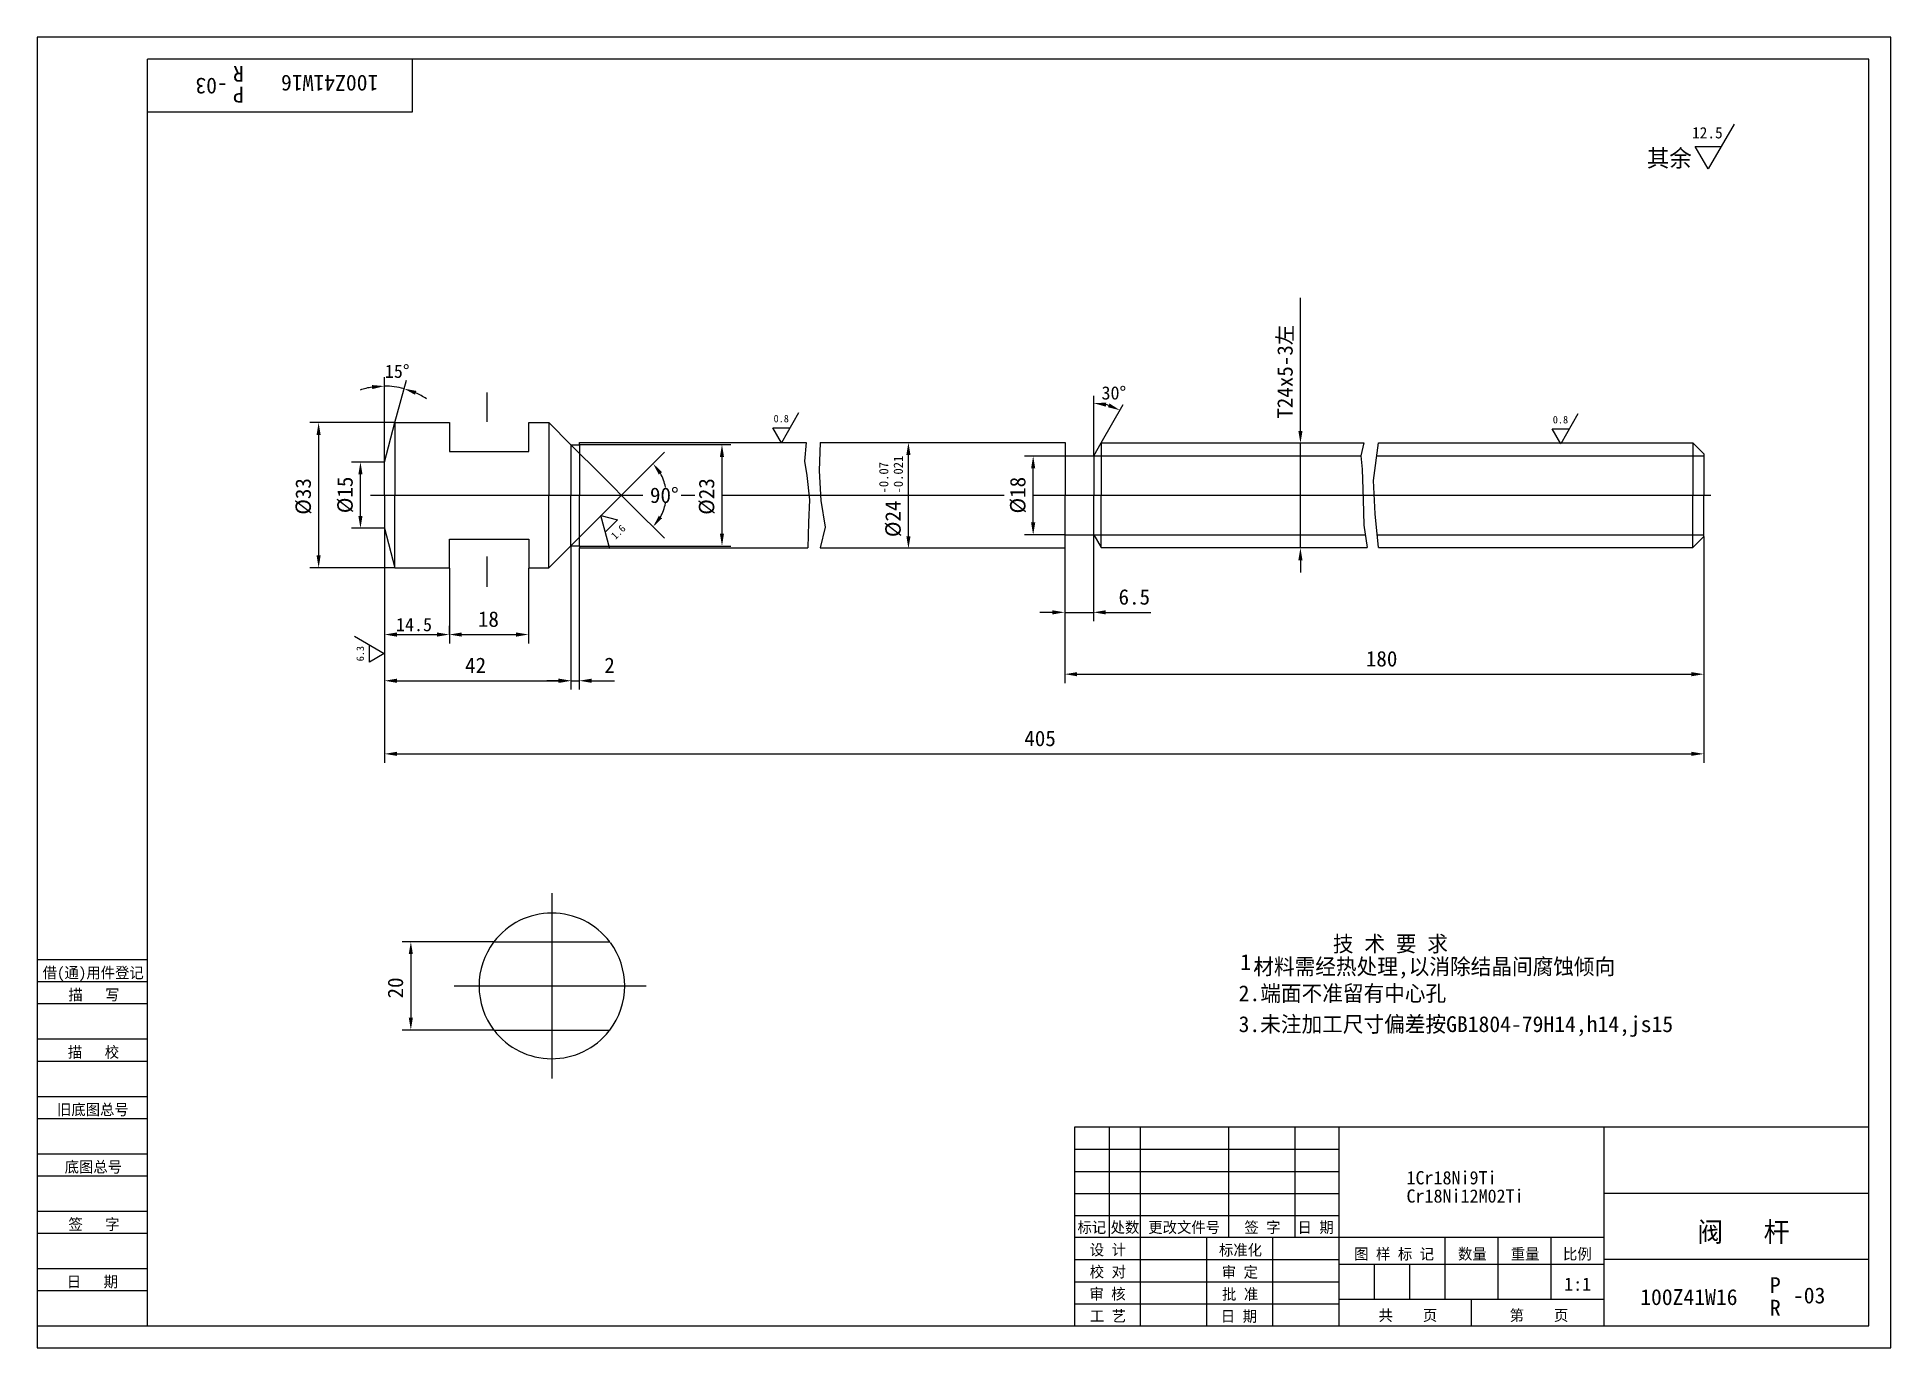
# Model space of a CAD drawing. Header units: metres. Extents: x 0 to 420, y 0 to 297.
import ezdxf

# ---------------------------------------------------------------- set-up
doc = ezdxf.new("R2010")
doc.units = ezdxf.units.M
for name, color, linetype in [('C', 6, 'Continuous'), ('D', 1, 'Continuous'), ('FL', 5, 'Continuous'), ('HA', 5, 'Continuous'), ('T', 7, 'Continuous'), ('TL', 4, 'Continuous')]:
    doc.layers.add(name, color=color, linetype=linetype)

# ---------------------------------------------------------------- blocks, each defined once
blk = doc.blocks.new('TUKUN3')
at = {"layer": 'FL'}
for p, q in [((420, 297), (0, 297)), ((0, 297), (0, 0)), ((420, 0), (420, 297)), ((0, 78), (25, 78)), ((0, 70), (25, 70)), ((0, 65), (25, 65)), ((0, 57), (25, 57)), ((0, 52), (25, 52)), ((243, 25), (243, 50)), ((250, 5), (250, 50)), ((270, 25), (270, 50)), ((285, 25), (285, 50)), ((0, 44), (25, 44)), ((235, 45), (295, 45)), ((0, 39), (25, 39)), ((235, 40), (295, 40)), ((235, 35), (295, 35)), ((0, 31), (25, 31)), ((235, 30), (295, 30)), ((0, 26), (25, 26)), ((280, 5), (280, 25)), ((0, 18), (25, 18)), ((235, 20), (295, 20)), ((0, 13), (25, 13)), ((235, 15), (295, 15)), ((235, 10), (295, 10)), ((0, 0), (420, 0))]:
    blk.add_line(p, q, dxfattribs=at)
at = {"layer": 'TL'}
for p, q in [((415, 292), (25, 292)), ((25, 5), (25, 292)), ((85, 292), (85, 280)), ((415, 5), (415, 292)), ((85, 280), (25, 280)), ((0, 88), (25, 88)), ((0, 83), (25, 83)), ((415, 50), (235, 50)), ((235, 50), (235, 5)), ((295, 5), (295, 50)), ((355, 5), (355, 50)), ((415, 35), (355, 35)), ((355, 25), (235, 25)), ((265, 5), (265, 25)), ((319, 11), (319, 25)), ((331, 11), (331, 25)), ((343, 11), (343, 25)), ((295, 19), (355, 19)), ((303, 11), (303, 19)), ((311, 11), (311, 19)), ((415, 20), (355, 20)), ((355, 11), (295, 11)), ((325, 5), (325, 11)), ((0, 5), (415, 5))]:
    blk.add_line(p, q, dxfattribs=at)
at = {"layer": 'T'}
for s, p in [('借(通)用件登记', (1.26, 83.76)), ('描   写', (7.09, 78.76)), ('描   校', (6.98, 65.76)), ('旧底图总号', (4.52, 52.76)), ('底图总号', (6.25, 39.76)), ('签   字', (7.1, 26.76)), ('标记', (235.71, 26.07)), ('处数', (243.22, 26.07)), ('更改文件号', (251.75, 26.07)), ('签 字', (273.53, 26.07)), ('日 期', (285.57, 26.07)), ('设 计', (238.5, 20.99)), ('标准化', (267.77, 20.93)), ('图 样 标 记', (298.4, 20.04)), ('数量', (321.92, 20.04)), ('重量', (333.88, 20.04)), ('比例', (345.7, 20.04)), ('校 对', (238.48, 15.99)), ('审 定', (268.39, 15.93)), ('日   期', (6.72, 13.76)), ('审 核', (238.41, 10.99)), ('批 准', (268.46, 10.93)), ('工 艺', (238.52, 5.99)), ('日 期', (268.18, 5.93)), ('共    页', (303.91, 6.13)), ('第    页', (333.62, 6.13))]:
    blk.add_text(s, height=2.5, dxfattribs=at).set_placement(p)

msp = doc.modelspace()

# ---------------------------------------------------------------- linework, layer by layer
at = {"layer": 'C'}
for p, q in [((75.51, 193.2), (137.23, 193.2)), ((145.9, 193.2), (148.99, 193.2)), ((155.17, 193.2), (219.07, 193.2)), ((225.57, 193.2), (379.19, 193.2)), ((116.63, 103.01), (116.63, 61.03)), ((94.49, 82.02), (137.99, 82.02))]:
    msp.add_line(p, q, dxfattribs=at)
at = {"layer": 'D'}
for p, q in [((384.45, 277.28), (378.59, 267.14)), ((378.59, 267.14), (375.67, 272.21)), ((375.67, 272.21), (381.52, 272.21)), ((286.22, 210.57), (286.22, 237.93)), ((78.68, 200.7), (78.68, 219.97)), ((81.08, 209.64), (83.67, 219.3)), ((239.39, 202.14), (239.39, 215.73)), ((172.54, 211.86), (168.64, 205.1)), ((241.07, 205.06), (246.07, 213.72)), ((286.22, 207.77), (286.22, 210.57)), ((349.09, 211.62), (345.18, 204.86)), ((81.08, 209.64), (61.79, 209.64)), ((63.79, 206.84), (63.79, 179.56)), ((166.69, 208.48), (170.59, 208.48)), ((168.64, 205.1), (166.69, 208.48)), ((343.23, 208.24), (347.13, 208.24)), ((345.18, 204.86), (343.23, 208.24)), ((120.92, 204.64), (127.99, 197.57)), ((120.92, 181.76), (142.13, 202.97)), ((122.97, 204.67), (157.17, 204.67)), ((155.17, 201.87), (155.17, 184.49)), ((197.41, 183.9), (197.41, 202.34)), ((232.88, 202.07), (223.67, 202.07)), ((239.39, 202.14), (299.87, 202.14)), ((286.22, 181.28), (286.22, 204.97)), ((303.54, 202.14), (377.61, 202.14)), ((78.68, 200.7), (71.26, 200.7)), ((73.26, 188.5), (73.26, 197.9)), ((127.99, 197.57), (135.06, 190.5)), ((225.67, 187.02), (225.67, 199.27)), ((135.06, 190.5), (142.13, 183.43)), ((78.68, 185.7), (71.26, 185.7)), ((78.71, 185.73), (78.71, 159.63)), ((127.71, 188.61), (131.48, 187.6)), ((129.73, 181.07), (127.71, 188.61)), ((131.48, 187.6), (128.72, 184.84)), ((120.9, 181.82), (120.9, 149.16)), ((122.82, 181.26), (122.82, 149.16)), ((122.97, 181.69), (157.17, 181.69)), ((232.88, 184.22), (223.67, 184.22)), ((232.81, 181.32), (232.81, 164.66)), ((239.32, 184.22), (239.32, 164.66)), ((239.39, 184.26), (300.92, 184.26)), ((303.64, 184.26), (377.61, 184.26)), ((377.61, 183.84), (377.61, 150.65)), ((81.08, 176.76), (61.79, 176.76)), ((93.41, 176.69), (93.41, 159.63)), ((111.33, 176.69), (111.33, 159.63)), ((286.22, 178.48), (286.22, 175.68)), ((230.01, 166.66), (227.21, 166.66)), ((232.81, 166.66), (239.32, 166.66)), ((232.81, 164.66), (232.81, 150.65)), ((242.12, 166.66), (244.92, 166.66)), ((244.92, 166.66), (252.35, 166.66)), ((71.91, 161.25), (78.67, 157.35)), ((78.71, 159.63), (78.71, 149.16)), ((81.51, 161.63), (90.61, 161.63)), ((93.41, 161.63), (93.41, 163.63)), ((96.21, 161.63), (108.53, 161.63)), ((75.29, 155.4), (75.29, 159.3)), ((78.67, 157.35), (75.29, 155.4)), ((235.61, 152.65), (374.81, 152.65)), ((78.71, 149.16), (78.71, 132.6)), ((81.51, 151.16), (118.1, 151.16)), ((118.29, 151.16), (115.49, 151.16)), ((121.09, 151.16), (122.82, 151.16)), ((125.62, 151.16), (128.42, 151.16)), ((128.42, 151.16), (130.84, 151.16)), ((377.61, 150.65), (377.61, 132.6)), ((81.51, 134.6), (374.81, 134.6)), ((103.51, 92.02), (82.68, 92.02)), ((84.68, 89.22), (84.68, 74.82)), ((103.51, 72.02), (82.68, 72.02))]:
    msp.add_line(p, q, dxfattribs=at)
for centre, radius, start, end in [((78.68, 200.7), 17.22, 99.32, 108.65), ((78.68, 200.7), 17.22, 75, 90), ((78.68, 200.7), 17.22, 56.35, 65.68), ((239.39, 202.14), 11.91, 73.5, 76.5), ((132.36, 193.2), 10.16, 10.43, 29.16), ((132.36, 193.2), 10.16, 330.84, 349.57)]:
    msp.add_arc(centre, radius, start, end, dxfattribs=at)
for points in [[(75.86, 218.16), (75.93, 217.23), (78.68, 217.92)], [(85.62, 215.96), (85.94, 216.83), (83.14, 217.34)], [(242.12, 213.26), (242.23, 214.18), (239.39, 214.05)], [(242.96, 213.99), (242.59, 213.13), (245.34, 212.45)], [(63.32, 206.84), (64.25, 206.84), (63.79, 209.64)], [(285.75, 207.77), (286.69, 207.77), (286.22, 204.97)], [(154.7, 201.87), (155.63, 201.87), (155.17, 204.67)], [(196.94, 202.34), (197.88, 202.34), (197.41, 205.14)], [(225.2, 199.27), (226.14, 199.27), (225.67, 202.07)], [(72.79, 197.9), (73.73, 197.9), (73.26, 200.7)], [(140.86, 197.87), (141.6, 198.43), (139.54, 200.39)], [(72.79, 188.5), (73.73, 188.5), (73.26, 185.7)], [(141.6, 187.97), (140.86, 188.53), (139.54, 186.02)], [(225.2, 187.02), (226.14, 187.02), (225.67, 184.22)], [(154.7, 184.49), (155.63, 184.49), (155.17, 181.69)], [(196.94, 183.9), (197.88, 183.9), (197.41, 181.1)], [(285.75, 178.48), (286.69, 178.48), (286.22, 181.28)], [(63.32, 179.56), (64.25, 179.56), (63.79, 176.76)], [(230.01, 167.13), (230.01, 166.19), (232.81, 166.66)], [(242.12, 167.13), (242.12, 166.19), (239.32, 166.66)], [(81.51, 162.1), (81.51, 161.16), (78.71, 161.63)], [(90.61, 162.1), (90.61, 161.16), (93.41, 161.63)], [(96.21, 162.1), (96.21, 161.16), (93.41, 161.63)], [(108.53, 162.1), (108.53, 161.16), (111.33, 161.63)], [(81.51, 151.63), (81.51, 150.69), (78.71, 151.16)], [(118.1, 151.63), (118.1, 150.69), (120.9, 151.16)], [(118.29, 151.63), (118.29, 150.69), (121.09, 151.16)], [(125.62, 151.63), (125.62, 150.69), (122.82, 151.16)], [(235.61, 153.11), (235.61, 152.18), (232.81, 152.65)], [(374.81, 153.11), (374.81, 152.18), (377.61, 152.65)], [(81.51, 135.07), (81.51, 134.14), (78.71, 134.6)], [(374.81, 135.07), (374.81, 134.14), (377.61, 134.6)], [(84.21, 89.22), (85.14, 89.22), (84.68, 92.02)], [(84.21, 74.82), (85.14, 74.82), (84.68, 72.02)]]:
    msp.add_solid(points, dxfattribs=at)
at = {"layer": 'HA'}
for p, q in [((174.23, 205.14), (173.86, 200.95)), ((177.41, 205.14), (177.21, 198.75)), ((300.61, 205.06), (299.87, 202.15)), ((299.87, 202.15), (300.23, 199.07)), ((302.81, 196.55), (303.92, 205.06)), ((173.86, 200.95), (174.42, 197.65)), ((174.42, 197.65), (174.98, 192.16)), ((177.21, 198.75), (177.59, 191.98)), ((300.23, 199.07), (300.43, 192.2)), ((303.19, 188.95), (302.81, 196.55)), ((174.98, 192.16), (174.8, 187.03)), ((177.59, 191.98), (178.52, 185.93)), ((300.43, 192.2), (300.61, 186.42)), ((174.8, 187.03), (174.6, 181.26)), ((178.52, 185.93), (177.41, 181.26)), ((300.61, 186.42), (301.34, 181.34)), ((303.92, 181.34), (303.19, 188.95))]:
    msp.add_line(p, q, dxfattribs=at)
at = {"layer": 'TL'}
for p, q in [((101.89, 216.5), (101.89, 209.85)), ((78.68, 200.7), (81.08, 209.64)), ((81.08, 209.64), (81.08, 193.22)), ((81.08, 209.64), (93.42, 209.64)), ((93.42, 209.64), (93.42, 203.14)), ((111.42, 209.64), (115.92, 209.64)), ((111.42, 203.14), (111.42, 209.64)), ((115.92, 209.64), (115.92, 193.22)), ((115.92, 209.64), (120.92, 204.64)), ((93.42, 203.14), (111.42, 203.14)), ((120.92, 204.64), (120.92, 193.22)), ((120.92, 204.64), (122.92, 204.64)), ((122.92, 205.14), (174.23, 205.14)), ((122.92, 204.64), (122.92, 205.14)), ((122.92, 204.64), (122.92, 193.22)), ((177.41, 205.14), (212.32, 205.14)), ((212.32, 205.14), (232.89, 205.14)), ((232.89, 205.14), (232.89, 202.14)), ((232.89, 202.14), (232.89, 193.18)), ((232.89, 202.14), (239.39, 202.14)), ((239.39, 202.14), (241.07, 205.06)), ((239.39, 202.14), (239.39, 193.18)), ((241.07, 205.06), (241.07, 193.18)), ((241.07, 205.06), (300.61, 205.06)), ((303.92, 205.06), (368.11, 205.06)), ((368.11, 205.06), (375.11, 205.06)), ((375.11, 205.06), (375.11, 193.2)), ((377.61, 202.56), (375.11, 205.06)), ((377.61, 202.56), (377.61, 193.2)), ((78.68, 193.2), (78.68, 200.7)), ((232.89, 184.26), (232.89, 193.22)), ((239.39, 184.26), (239.39, 193.22)), ((241.07, 181.34), (241.07, 193.22)), ((78.68, 193.2), (78.68, 185.7)), ((81.08, 176.76), (81.08, 193.18)), ((115.92, 176.76), (115.92, 193.18)), ((120.92, 181.76), (120.92, 193.18)), ((122.92, 181.76), (122.92, 193.18)), ((375.11, 181.34), (375.11, 193.2)), ((377.61, 183.84), (377.61, 193.2)), ((78.68, 185.7), (81.08, 176.76)), ((93.42, 176.76), (93.42, 183.26)), ((93.42, 183.26), (111.42, 183.26)), ((111.42, 183.26), (111.42, 176.76)), ((115.92, 176.76), (120.92, 181.76)), ((120.92, 181.76), (122.92, 181.76)), ((122.92, 181.76), (122.92, 181.26)), ((122.92, 181.26), (174.6, 181.26)), ((177.41, 181.26), (212.32, 181.26)), ((212.32, 181.26), (232.89, 181.26)), ((232.89, 181.26), (232.89, 184.26)), ((232.89, 184.26), (239.39, 184.26)), ((239.39, 184.26), (241.07, 181.34)), ((241.07, 181.34), (301.34, 181.34)), ((303.92, 181.34), (368.11, 181.34)), ((368.11, 181.34), (375.11, 181.34)), ((377.61, 183.84), (375.11, 181.34)), ((81.08, 176.76), (93.42, 176.76)), ((101.89, 179.35), (101.89, 172.42)), ((111.42, 176.76), (115.92, 176.76)), ((103.51, 92.02), (129.76, 92.02)), ((103.51, 72.02), (129.76, 72.02))]:
    msp.add_line(p, q, dxfattribs=at)
for start, end in [(37.3, 142.7), (143.11, 180), (0, 36.49), (180, 217.3), (322.7, 0), (217.39, 321.82)]:
    msp.add_arc((116.63, 82.02), 16.5, start, end, dxfattribs=at)

# ---------------------------------------------------------------- block references
at = {"layer": 'D'}
msp.add_blockref('TUKUN3', (0, 0), dxfattribs=at)

# ---------------------------------------------------------------- texts
for s, height, rotation, p in [('R', 3.6, 180, (46.84, 290.47)), ('-03', 3.6, 180, (43.21, 287.73)), ('P', 3.6, 180, (46.84, 285.75)), ('100Z41W16', 3.6, 180, (77.31, 288.39)), ('T24x5-3左', 3.5, 90, (284.47, 210.53)), ('-0.021', 2.1, 90, (196.15, 193.59)), ('-0.07', 2.1, 90, (192.86, 193.59)), ('%%c33', 3.5, 90, (62.04, 188.78)), ('%%C15', 3.5, 90, (71.51, 189.12)), ('%%C23', 3.5, 90, (153.42, 188.76)), ('%%c18', 3.5, 90, (223.92, 189.06)), ('%%C24', 3.5, 90, (195.66, 183.7)), ('1.6', 1.7, 45, (131.05, 183.04)), ('6.3', 1.7, 90, (74.06, 155.57)), ('20', 3.5, 90, (82.93, 79.18))]:
    msp.add_text(s, height=height, rotation=rotation, dxfattribs=at).set_placement(p)
for s, height, p in [('12.5', 2.55, (374.95, 274.05)), ('其余', 3.9, (364.72, 267.6)), ('15%%d', 3, (78.79, 219.79)), ('30%%d', 3, (241.15, 214.88)), ('0.8', 1.7, (166.86, 209.71)), ('0.8', 1.7, (343.4, 209.47)), ('90%%d', 3.5, (138.85, 191.45)), ('6.5', 3.5, (245.01, 168.41)), ('14.5', 3, (81.31, 162.39)), ('18', 3.5, (99.87, 163.38)), ('42', 3.5, (96.97, 152.91)), ('2', 3.5, (128.51, 152.91)), ('180', 3.5, (301.04, 154.4)), ('405', 3.5, (223.66, 136.35)), ('技 术 要 求', 3.6, (293.57, 89.76)), ('1.', 3.6, (272.58, 85.63)), ('材料需经热处理,以消除结晶间腐蚀倾向', 3.6, (275.54, 84.61)), ('2.端面不准留有中心孔', 3.6, (272.22, 78.55)), ('3.未注加工尺寸偏差按GB1804-79H14,h14,js15', 3.6, (272.21, 71.56)), ('1Cr18Ni9Ti', 3, (310.25, 37.06)), ('Cr18Ni12M02Ti', 3, (310.25, 32.92)), ('阀   杆', 4.5, (376.13, 24.04)), ('1:1', 3, (345.97, 12.96)), ('100Z41W16', 3.6, (363.2, 9.72)), ('P', 3.6, (392.58, 12.43)), ('-03', 3.6, (397.8, 10.09)), ('R', 3.6, (392.58, 7.3))]:
    msp.add_text(s, height=height, dxfattribs=at).set_placement(p)

doc.saveas('drawing.dxf')
